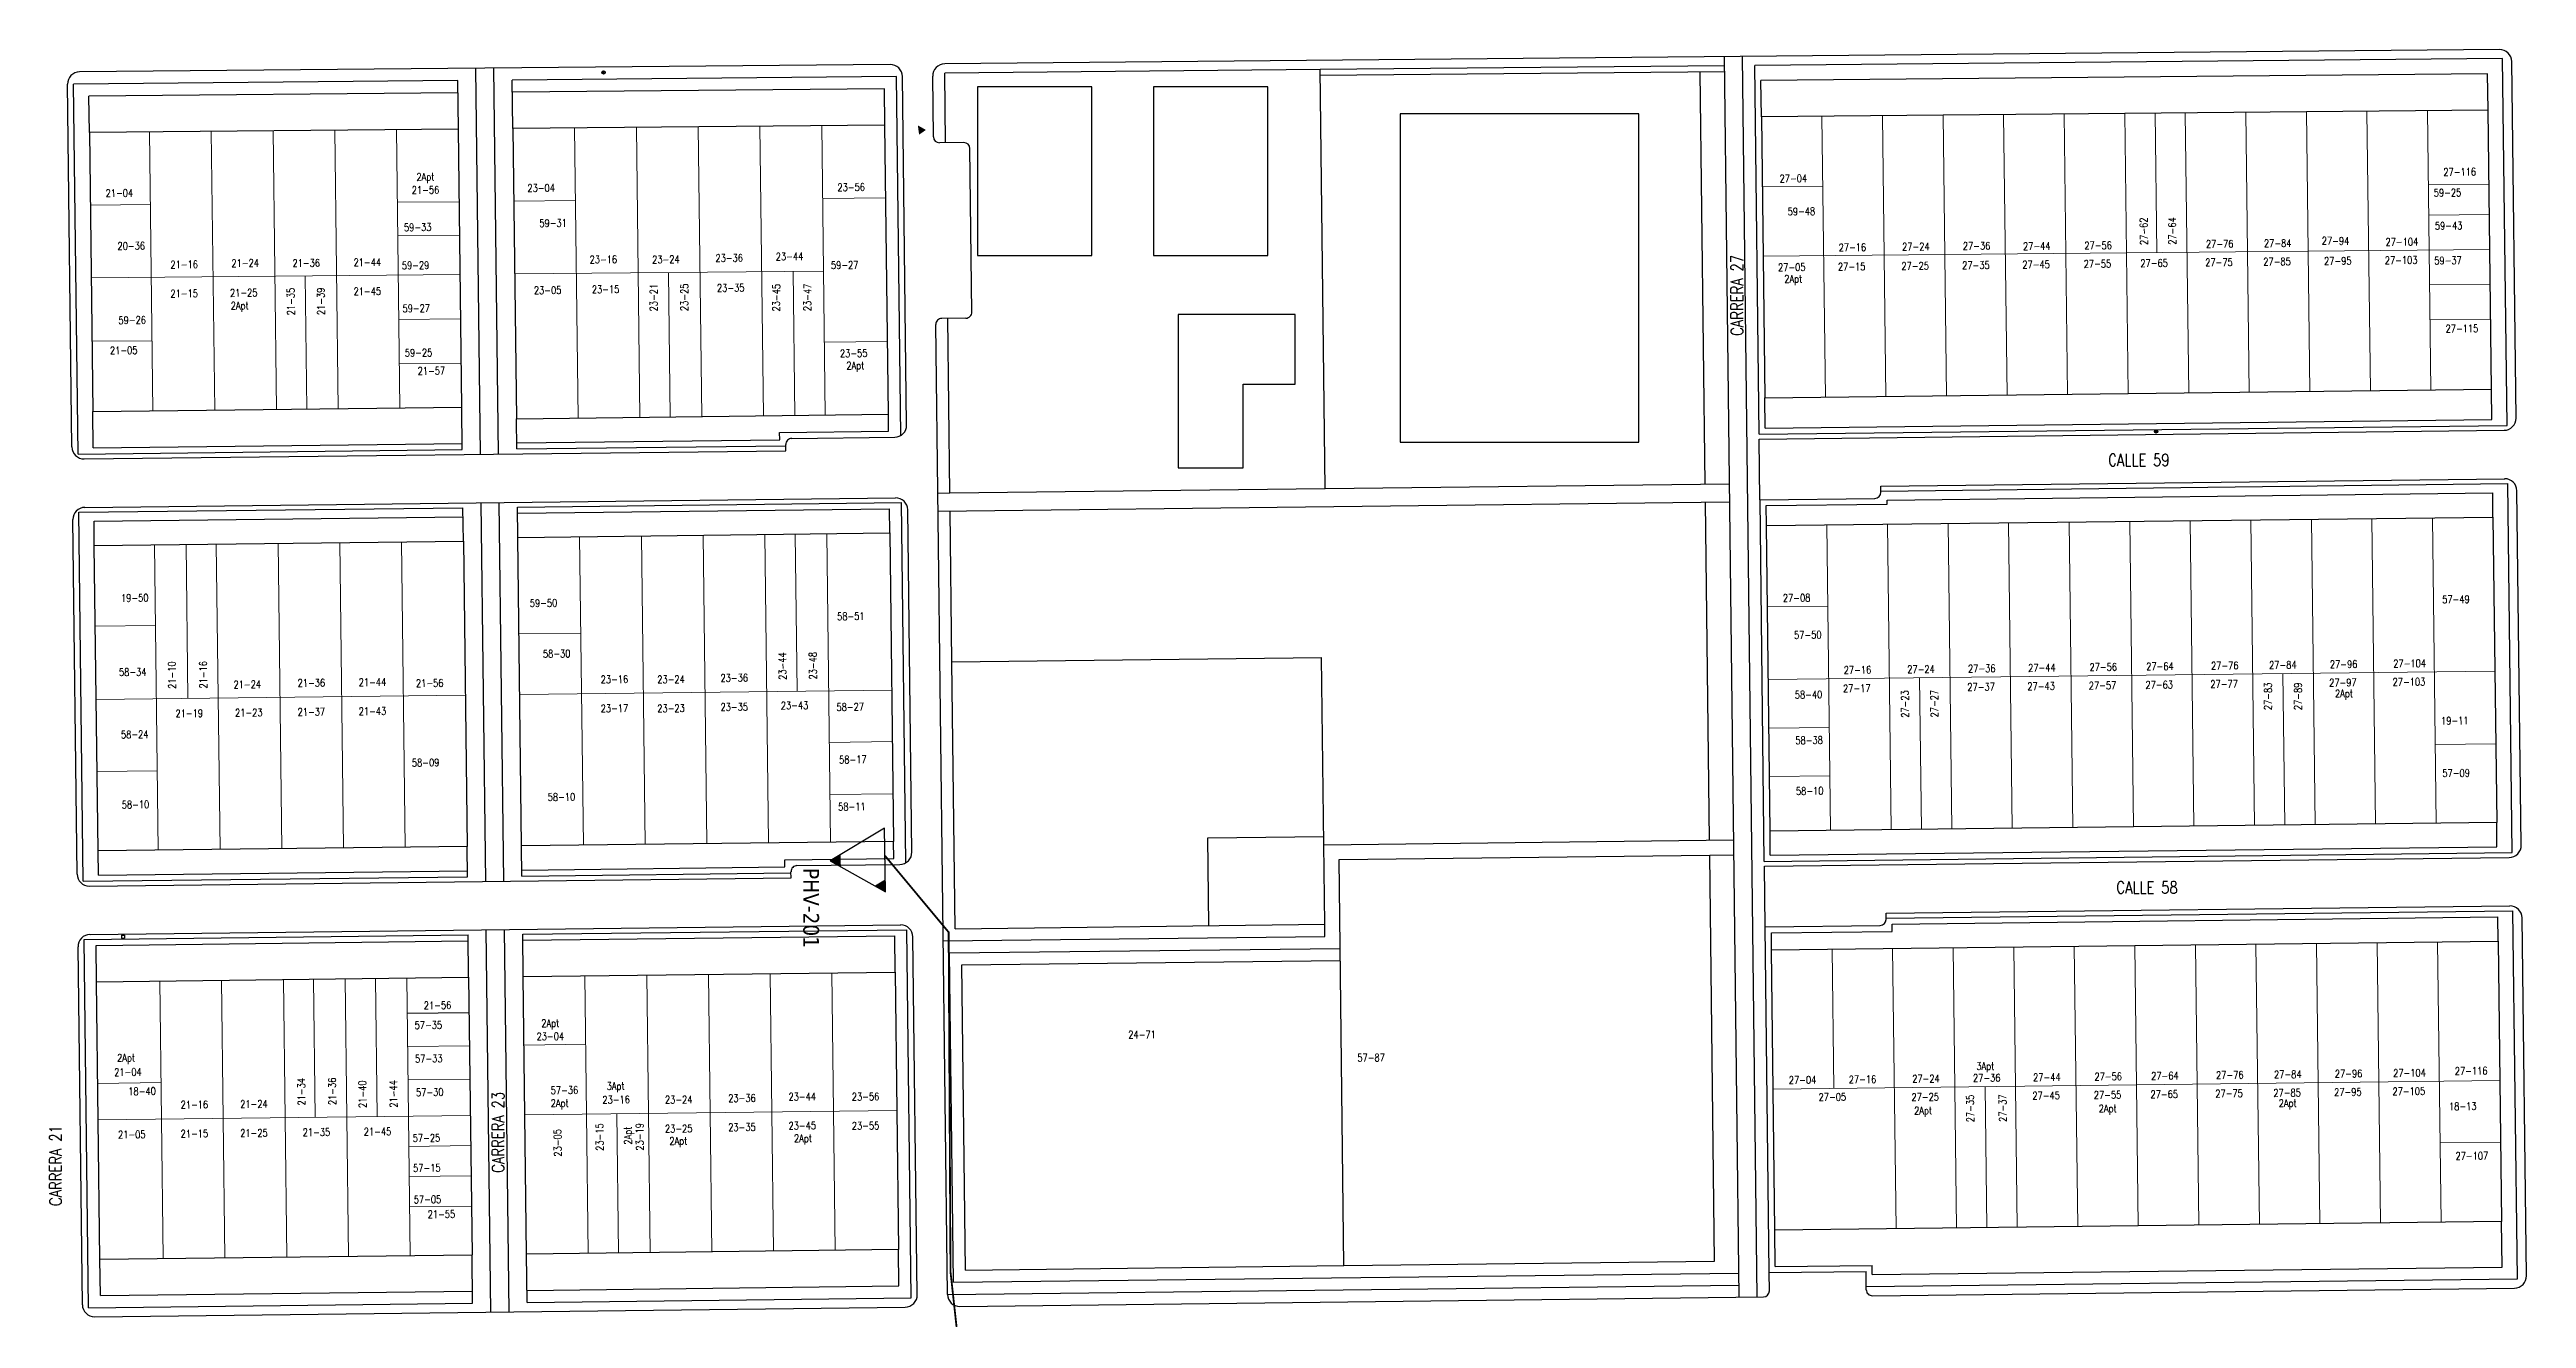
# Model space of a CAD drawing. Header units: millimetres. Extents: x 1022434 to 1024646, y 1272610 to 1274311.
# Drawn here: x 1023908.9 to 1024317.9, y 1273398.4 to 1273607.9 of the extents above; entities that cross this region are included whole.
import ezdxf
from ezdxf.enums import TextEntityAlignment as Align

# ---------------------------------------------------------------- set-up
doc = ezdxf.new("R2010")
doc.units = ezdxf.units.MM
doc.header["$MEASUREMENT"] = 0
for name, color, linetype, lineweight in [('CAB_AER_500', 3, 'Continuous', 25), ('NOMENCLATURA', 23, 'Continuous', 0), ('Planimetria_Varios', 251, 'Continuous', 0)]:
    doc.layers.add(name, color=color, linetype=linetype, lineweight=lineweight)
for name, color, linetype in [('DISP_AMP_SA', 7, 'Continuous'), ('NOMEN', 251, 'Continuous'), ('PLANIMETRIA', 8, 'Continuous'), ('TEXT_AMP', 5, 'Continuous')]:
    doc.layers.add(name, color=color, linetype=linetype)
doc.styles.add('CALLE', font='simplex.shx', dxfattribs={"width": 0.8, "height": 2})
doc.styles.add('NOMEN', font='simplex.shx', dxfattribs={"width": 0.8, "height": 1.25})
doc.styles.add('TAHOMA', font='tahoma.ttf')

# ---------------------------------------------------------------- blocks, each defined once
blk = doc.blocks.new('CAJA')
for p, q in [((-0.24, 0.25), (-0.24, -0.25)), ((-0.24, 0.25), (0.26, 0.25)), ((0.26, 0.25), (0.26, -0.25)), ((-0.24, -0.25), (0.26, -0.25))]:
    blk.add_line(p, q)
blk = doc.blocks.new('ARBOL')
for p, q in [((-0.2, -0.19), (0.2, 0.19)), ((0.19, -0.2), (-0.19, 0.2))]:
    blk.add_line(p, q)
blk.add_circle((0, 0), 0.275)
blk = doc.blocks.new('REDUC')
blk.add_lwpolyline([(0, 0, 0, 1.37, 0), (-1.37, 0, 1.37, 1.37, 0)], format="xyseb")
blk = doc.blocks.new('Amp_MB')
at = {"color": 0}
blk.add_lwpolyline([(-0.01, 5.25), (-0.01, -5.25), (9.08, 0)], close=True, dxfattribs=at)
for points in [[(-0.01, 5.25), (-0.01, 3.2), (1.77, 4.22)], [(7.31, 1.03), (7.31, -1.03), (9.08, 0)]]:
    blk.add_solid(points, dxfattribs=at)
for tag, p in [('CONTROL', (2.61, 4.18)), ('DISP_INT', (2.63, 6.91)), ('MODULO', (2.63, 5.5))]:
    blk.add_attdef(tag, p, '', height=1, dxfattribs=at)

msp = doc.modelspace()

# ---------------------------------------------------------------- linework, layer by layer
at = {"layer": 'CAB_AER_500', "const_width": 0.3}
msp.add_lwpolyline([(1024153.46, 1273391.42), (1024150.52, 1273391.42), (1024150.44, 1273392.8), (1024059.28, 1273391.71), (1024057.7, 1273406.08), (1024057.39, 1273462.15), (1024046.88, 1273474.77)], dxfattribs=at)
at = {"layer": 'PLANIMETRIA', "linetype": 'Continuous'}
for p, q in [((1024313.49, 1273607.87), (1024056.74, 1273605.5)), ((1024047.74, 1273605.41), (1023913.87, 1273604.17)), ((1023980.08, 1273541.06), (1023979.31, 1273604.77)), ((1023983.08, 1273541.09), (1023982.31, 1273604.81)), ((1024048.76, 1273603.42), (1023985.33, 1273602.83)), ((1024049.48, 1273544.15), (1024048.76, 1273603.42)), ((1024050.46, 1273545.89), (1024049.76, 1273603.44)), ((1024054.88, 1273593.48), (1024054.76, 1273603.47)), ((1024118.72, 1273604.57), (1024056.76, 1273604)), ((1024056.9, 1273592.5), (1024056.76, 1273604)), ((1024185.51, 1273605.19), (1024118.72, 1273604.57)), ((1024119.56, 1273535.4), (1024118.72, 1273604.57)), ((1024185.52, 1273604.19), (1024118.73, 1273603.57)), ((1024182.33, 1273536.14), (1024181.52, 1273604.15)), ((1024187.91, 1273401.88), (1024185.49, 1273606.69)), ((1024190.91, 1273401.91), (1024188.49, 1273606.72)), ((1024314, 1273606.38), (1024190.51, 1273605.23)), ((1024191.23, 1273544.35), (1024190.51, 1273605.23)), ((1024311.53, 1273603.86), (1024191.54, 1273602.74)), ((1024311.61, 1273597.86), (1024311.53, 1273603.86)), ((1024314.74, 1273545.81), (1024314, 1273606.38)), ((1024316.22, 1273547.03), (1024315.51, 1273605.9)), ((1023912.62, 1273542.26), (1023911.89, 1273602.15)), ((1023976.33, 1273602.75), (1023912.89, 1273602.16)), ((1023913.63, 1273541.07), (1023912.89, 1273602.16)), ((1023976.36, 1273600.75), (1023915.41, 1273600.19)), ((1023915.49, 1273594.19), (1023915.41, 1273600.19)), ((1023976.43, 1273594.75), (1023976.33, 1273602.75)), ((1023985.43, 1273594.83), (1023985.33, 1273602.83)), ((1024046.79, 1273601.4), (1023985.36, 1273600.83)), ((1024046.86, 1273595.4), (1024046.79, 1273601.4)), ((1024191.61, 1273596.74), (1024191.54, 1273602.74)), ((1023950.83, 1273594.51), (1023950.83, 1273594.53)), ((1024059.9, 1273592.52), (1024055.89, 1273592.49)), ((1024061.24, 1273564.54), (1024060.91, 1273591.54)), ((1024311.78, 1273586.36), (1024311.75, 1273586.36)), ((1024191.95, 1273568), (1024191.94, 1273568)), ((1024057.21, 1273402.34), (1024055.26, 1273562.48)), ((1024060.25, 1273563.53), (1024056.25, 1273563.49)), ((1024057.6, 1273534.67), (1024057.25, 1273563.5)), ((1024192.02, 1273562.25), (1024191.99, 1273562.25)), ((1024192.09, 1273556.5), (1024192.04, 1273556.5)), ((1024192.22, 1273545.37), (1024192.16, 1273550.36)), ((1024312.23, 1273546.79), (1024312.17, 1273551.78)), ((1023916.12, 1273542.1), (1023916.05, 1273548.1)), ((1023977.07, 1273541.82), (1023976.99, 1273548.82)), ((1023986.07, 1273541.93), (1023986.01, 1273546.93)), ((1024047.48, 1273544.86), (1024047.44, 1273547.66)), ((1024192.22, 1273545.37), (1024312.23, 1273546.79)), ((1023916.12, 1273542.1), (1023977.06, 1273542.82)), ((1023986.06, 1273542.93), (1024029.49, 1273543.44)), ((1023986.07, 1273541.93), (1024030.5, 1273542.45)), ((1024029.48, 1273544.64), (1024047.48, 1273544.86)), ((1024029.49, 1273543.44), (1024029.48, 1273544.64)), ((1024030.51, 1273541.65), (1024030.5, 1273542.65)), ((1024031.49, 1273543.67), (1024048.49, 1273543.87)), ((1024191.23, 1273544.35), (1024314.74, 1273545.81)), ((1024191.24, 1273543.55), (1024314.25, 1273545.01)), ((1024191.36, 1273533.56), (1024191.24, 1273543.55)), ((1023913.63, 1273541.07), (1023977.07, 1273541.82)), ((1023914.64, 1273540.29), (1024030.51, 1273541.65)), ((1023914.74, 1273532.29), (1024048.61, 1273533.87)), ((1024055.6, 1273534.64), (1024057.6, 1273534.67)), ((1024057.6, 1273534.67), (1024119.56, 1273535.4)), ((1024119.56, 1273535.4), (1024186.33, 1273536.19)), ((1024191.36, 1273533.56), (1024210.36, 1273533.78)), ((1024211.33, 1273535.79), (1024314.35, 1273537.01)), ((1024211.34, 1273534.79), (1024211.33, 1273535.79)), ((1024211.34, 1273534.99), (1024314.86, 1273536.22)), ((1024212.36, 1273533.5), (1024312.37, 1273534.69)), ((1024312.42, 1273530.69), (1024312.37, 1273534.69)), ((1024315.6, 1273475.3), (1024314.86, 1273536.22)), ((1024317.08, 1273476.51), (1024316.37, 1273535.03)), ((1023913.47, 1273471.74), (1023912.76, 1273530.26)), ((1023913.75, 1273531.47), (1023977.19, 1273532.22)), ((1023914.49, 1273470.55), (1023913.75, 1273531.47)), ((1023916.27, 1273530), (1023977.21, 1273530.72)), ((1023916.31, 1273526), (1023916.27, 1273530)), ((1023977.26, 1273526.72), (1023977.19, 1273532.22)), ((1023980.94, 1273470.54), (1023980.18, 1273533.06)), ((1023983.94, 1273470.58), (1023983.18, 1273533.09)), ((1023986.19, 1273532.33), (1024049.62, 1273533.08)), ((1023986.25, 1273527.33), (1023986.19, 1273532.33)), ((1023986.2, 1273531.33), (1024047.63, 1273532.06)), ((1024047.68, 1273528.06), (1024047.63, 1273532.06)), ((1024050.34, 1273473.63), (1024049.62, 1273533.08)), ((1024051.32, 1273475.37), (1024050.63, 1273531.89)), ((1024055.64, 1273531.64), (1024186.36, 1273533.19)), ((1024057.94, 1273506.8), (1024057.64, 1273531.67)), ((1024183.04, 1273477.35), (1024182.38, 1273533.14)), ((1024192.09, 1273473.84), (1024191.38, 1273533.56)), ((1024192.39, 1273532.57), (1024212.37, 1273532.8)), ((1024192.43, 1273529.27), (1024192.39, 1273532.57)), ((1024212.37, 1273532.8), (1024212.36, 1273533.5)), ((1024312.6, 1273517.26), (1024312.59, 1273517.26)), ((1024057.94, 1273506.8), (1024118.98, 1273507.52)), ((1024058.47, 1273462.73), (1024057.94, 1273506.8)), ((1024119.5, 1273463.45), (1024118.98, 1273507.52)), ((1024312.84, 1273497.26), (1024312.83, 1273497.26)), ((1024312.88, 1273493.27), (1024312.88, 1273493.27)), ((1024312.93, 1273489.27), (1024312.93, 1273489.27)), ((1023986.93, 1273471.41), (1023986.87, 1273476.41)), ((1024048.33, 1273474.34), (1024048.3, 1273477.14)), ((1024100.2, 1273477.73), (1024119.33, 1273477.96)), ((1024100.37, 1273463.23), (1024100.2, 1273477.73)), ((1024119.35, 1273476.6), (1024187.02, 1273477.4)), ((1024193.07, 1273474.85), (1024193.03, 1273478.85)), ((1024313.08, 1273476.27), (1024313.04, 1273480.27)), ((1023916.98, 1273471.58), (1023916.93, 1273475.58)), ((1023977.93, 1273471.3), (1023977.87, 1273476.3)), ((1023986.92, 1273472.41), (1024030.35, 1273472.92)), ((1024030.33, 1273474.12), (1024048.33, 1273474.34)), ((1024030.35, 1273472.92), (1024030.33, 1273474.12)), ((1024032.35, 1273473.15), (1024049.34, 1273473.35)), ((1024121.88, 1273474.13), (1024183.07, 1273474.85)), ((1024122.67, 1273407.11), (1024121.88, 1273474.13)), ((1024183.07, 1273474.85), (1024187.07, 1273474.9)), ((1024183.87, 1273407.84), (1024183.07, 1273474.85)), ((1024192.09, 1273473.84), (1024315.6, 1273475.3)), ((1024192.1, 1273473.04), (1024315.11, 1273474.49)), ((1024192.21, 1273463.04), (1024192.1, 1273473.04)), ((1024193.07, 1273474.85), (1024313.08, 1273476.27)), ((1023914.49, 1273470.55), (1023977.93, 1273471.3)), ((1023915.5, 1273469.77), (1024031.37, 1273471.14)), ((1023916.98, 1273471.58), (1023977.92, 1273472.3)), ((1023986.93, 1273471.41), (1024031.36, 1273471.94)), ((1024031.37, 1273471.14), (1024031.36, 1273472.14)), ((1024212.19, 1273465.27), (1024315.2, 1273466.49)), ((1024212.2, 1273464.27), (1024212.19, 1273465.27)), ((1024212.2, 1273464.47), (1024315.71, 1273465.7)), ((1024213.21, 1273463.49), (1024313.23, 1273464.67)), ((1024313.27, 1273460.67), (1024313.23, 1273464.67)), ((1024316.45, 1273404.9), (1024315.71, 1273465.7)), ((1024317.95, 1273405.42), (1024317.23, 1273464.52)), ((1023914.61, 1273460.96), (1023978.05, 1273461.71)), ((1023915.34, 1273400.16), (1023914.61, 1273460.96)), ((1023915.6, 1273461.77), (1024049.47, 1273463.35)), ((1023916.62, 1273459.98), (1023978.06, 1273460.71)), ((1023978.13, 1273454.71), (1023978.05, 1273461.71)), ((1023981.8, 1273399.45), (1023981.04, 1273462.54)), ((1023984.8, 1273399.48), (1023984.04, 1273462.58)), ((1023987.05, 1273461.81), (1024050.48, 1273462.56)), ((1023987.13, 1273454.81), (1023987.05, 1273461.81)), ((1023987.06, 1273460.81), (1024048.49, 1273461.54)), ((1024048.56, 1273455.54), (1024048.49, 1273461.54)), ((1024051.22, 1273401.77), (1024050.48, 1273462.56)), ((1024052.21, 1273402.28), (1024051.49, 1273461.37)), ((1024056.5, 1273460.71), (1024119.53, 1273461.45)), ((1024058.47, 1273462.73), (1024119.5, 1273463.45)), ((1024119.53, 1273461.45), (1024119.5, 1273463.45)), ((1024192.21, 1273463.04), (1024211.21, 1273463.26)), ((1024192.89, 1273405.94), (1024192.21, 1273463.04)), ((1024193.25, 1273462.05), (1024213.22, 1273462.29)), ((1024193.28, 1273459.25), (1024193.25, 1273462.05)), ((1024213.22, 1273462.29), (1024213.21, 1273463.49)), ((1023914.34, 1273400.65), (1023913.62, 1273459.74)), ((1023916.69, 1273453.98), (1023916.62, 1273459.98)), ((1024057.52, 1273458.72), (1024122.05, 1273459.48)), ((1024058.18, 1273404.35), (1024057.52, 1273458.72)), ((1024059.55, 1273456.74), (1024122.07, 1273457.48)), ((1024060.16, 1273406.37), (1024059.55, 1273456.74)), ((1024228.28, 1273459.66), (1024228.28, 1273459.66)), ((1023916.69, 1273453.98), (1023978.13, 1273454.71)), ((1023917.25, 1273408.18), (1023916.69, 1273453.98)), ((1023978.13, 1273454.71), (1023978.69, 1273408.91)), ((1023968, 1273448.79), (1023978.2, 1273448.91)), ((1024193.9, 1273406.95), (1024193.83, 1273412.95)), ((1024313.93, 1273406.87), (1024313.84, 1273414.37)), ((1023917.25, 1273408.18), (1023978.69, 1273408.91)), ((1023917.32, 1273402.19), (1023917.25, 1273408.18)), ((1023978.79, 1273400.91), (1023978.69, 1273408.91)), ((1023987.79, 1273401.02), (1023987.69, 1273409.02)), ((1024049.19, 1273403.74), (1024049.12, 1273409.74)), ((1024060.16, 1273406.37), (1024122.67, 1273407.11)), ((1024122.67, 1273407.11), (1024183.87, 1273407.84)), ((1024193.9, 1273406.95), (1024209.88, 1273407.14)), ((1024209.89, 1273405.64), (1024209.88, 1273407.14)), ((1024209.89, 1273405.64), (1024313.93, 1273406.87)), ((1023917.32, 1273402.19), (1023978.76, 1273402.91)), ((1023987.76, 1273403.02), (1024049.19, 1273403.74)), ((1024057.21, 1273402.34), (1024187.89, 1273403.88)), ((1024058.18, 1273404.35), (1024187.87, 1273405.88)), ((1024192.89, 1273405.94), (1024208.89, 1273406.13)), ((1024192.92, 1273402.94), (1024192.89, 1273405.94)), ((1024208.92, 1273403.13), (1024208.89, 1273406.13)), ((1024208.92, 1273403.63), (1024316.45, 1273404.9)), ((1024209.94, 1273402.14), (1024315.97, 1273403.4)), ((1023915.34, 1273400.16), (1023978.79, 1273400.91)), ((1023916.36, 1273398.67), (1024050.23, 1273400.26)), ((1023987.79, 1273401.02), (1024051.22, 1273401.77)), ((1024059.23, 1273400.36), (1024191.94, 1273401.93))]:
    msp.add_line(p, q, dxfattribs=at)
for points in [[(1024062.15, 1273601.73), (1024062.15, 1273573.86), (1024081.06, 1273573.86), (1024081.06, 1273601.73)], [(1024091.2, 1273601.73), (1024091.2, 1273573.86), (1024110.12, 1273573.86), (1024110.12, 1273601.73)], [(1024047.44, 1273547.66), (1024046.86, 1273595.4), (1023985.43, 1273594.83), (1023986.01, 1273546.93)], [(1024131.97, 1273597.25), (1024131.97, 1273543.08), (1024171.36, 1273543.08), (1024171.36, 1273597.25)], [(1024191.61, 1273596.74), (1024192.16, 1273550.37), (1024312.17, 1273551.78), (1024311.61, 1273597.86)], [(1023976.99, 1273548.82), (1023976.43, 1273594.75), (1023915.49, 1273594.19), (1023916.05, 1273548.1)], [(1024106.03, 1273552.62), (1024114.61, 1273552.62), (1024114.61, 1273564.12), (1024095.3, 1273564.12), (1024095.3, 1273538.79), (1024106.03, 1273538.79)], [(1024193.03, 1273478.85), (1024192.43, 1273529.27), (1024312.42, 1273530.69), (1024313.04, 1273480.27)], [(1023916.93, 1273475.58), (1023916.31, 1273526), (1023977.26, 1273526.72), (1023977.87, 1273476.3)], [(1023986.87, 1273476.41), (1023986.25, 1273527.33), (1024047.68, 1273528.06), (1024048.3, 1273477.14)], [(1024193.83, 1273412.95), (1024193.28, 1273459.25), (1024313.27, 1273460.67), (1024313.84, 1273414.37)], [(1023987.69, 1273409.02), (1023987.13, 1273454.81), (1024048.56, 1273455.54), (1024049.12, 1273409.74)]]:
    msp.add_lwpolyline(points, close=True, dxfattribs=at)
for centre, radius, start, end in [((1024313.51, 1273605.87), 2, 0.6966, 90.5307), ((1023913.89, 1273602.17), 2, 90.5307, 180.6966), ((1024047.76, 1273603.41), 2, 0.6966, 90.5307), ((1024056.76, 1273603.5), 2, 90.5307, 180.6966), ((1024055.88, 1273593.49), 1, 180.6966, 270.5307), ((1024059.91, 1273591.52), 1, 0.6966, 90.5307), ((1024056.26, 1273562.49), 1, 90.5307, 180.6966), ((1024060.24, 1273564.53), 1, 270.5307, 0.6966), ((1024314.22, 1273547.01), 2, 270.6773, 0.6966), ((1023914.62, 1273542.29), 2, 180.6966, 270.6773), ((1024031.5, 1273542.67), 1, 90.6773, 180.6966), ((1024048.46, 1273545.87), 2, 270.6773, 0.6966), ((1024048.63, 1273531.87), 2, 0.6966, 90.6773), ((1024210.34, 1273534.78), 1, 270.6773, 0.6773), ((1024314.37, 1273535.01), 2, 0.6966, 90.6773), ((1023914.76, 1273530.29), 2, 90.6773, 180.6966), ((1024315.08, 1273476.49), 2, 270.6773, 0.6966), ((1024032.36, 1273472.15), 1, 90.6773, 180.6966), ((1024049.32, 1273475.35), 2, 270.6773, 0.6966), ((1023915.47, 1273471.77), 2, 180.6966, 270.6773), ((1024211.2, 1273464.26), 1, 270.6773, 0.6773), ((1024315.23, 1273464.49), 2, 0.6966, 90.6773), ((1023915.62, 1273459.77), 2, 90.6773, 180.6966), ((1024049.49, 1273461.35), 2, 0.6966, 90.6773), ((1024191.92, 1273402.93), 1, 270.6773, 0.6773), ((1024209.92, 1273403.14), 1, 180.6773, 270.6773), ((1024315.95, 1273405.4), 2, 270.6773, 0.6966), ((1023916.34, 1273400.67), 2, 180.6966, 270.6773), ((1024050.21, 1273402.26), 2, 270.6773, 0.6966), ((1024059.21, 1273402.36), 2, 180.6966, 270.6773)]:
    msp.add_arc(centre, radius, start, end, dxfattribs=at)
at = {"layer": 'Planimetria_Varios', "linetype": 'Continuous'}
for p, q in [((1024006.41, 1273547.17), (1024005.83, 1273595.02)), ((1024016.61, 1273547.29), (1024016.03, 1273595.12)), ((1024026.81, 1273547.41), (1024026.23, 1273595.21)), ((1024037.01, 1273547.53), (1024036.43, 1273595.31)), ((1024202.17, 1273550.48), (1024201.61, 1273596.84)), ((1024212.17, 1273550.6), (1024211.61, 1273596.93)), ((1024222.17, 1273550.72), (1024221.61, 1273597.02)), ((1024232.17, 1273550.84), (1024231.61, 1273597.12)), ((1024242.17, 1273550.96), (1024241.61, 1273597.21)), ((1024252.17, 1273551.08), (1024251.61, 1273597.3)), ((1024256.89, 1273574.35), (1024256.61, 1273597.35)), ((1024262.17, 1273551.19), (1024261.61, 1273597.39)), ((1024272.17, 1273551.31), (1024271.61, 1273597.49)), ((1024282.17, 1273551.43), (1024281.61, 1273597.58)), ((1024292.17, 1273551.55), (1024291.61, 1273597.67)), ((1024302.17, 1273551.67), (1024301.61, 1273597.76)), ((1023925.99, 1273548.22), (1023925.43, 1273594.28)), ((1023936.19, 1273548.34), (1023935.63, 1273594.37)), ((1023946.39, 1273548.46), (1023945.83, 1273594.47)), ((1023956.59, 1273548.58), (1023956.03, 1273594.56)), ((1023966.79, 1273548.7), (1023966.23, 1273594.66)), ((1023996.21, 1273547.05), (1023995.63, 1273594.93)), ((1023976.57, 1273582.75), (1023966.38, 1273582.66)), ((1023995.77, 1273582.93), (1023985.57, 1273582.84)), ((1024047.01, 1273583.4), (1024036.57, 1273583.31)), ((1024201.75, 1273585.34), (1024191.75, 1273585.25)), ((1024311.76, 1273585.62), (1024301.76, 1273585.53)), ((1023925.58, 1273582.28), (1023915.67, 1273582.19)), ((1024311.82, 1273580.62), (1024301.82, 1273580.53)), ((1023976.63, 1273577.25), (1023966.43, 1273577.16)), ((1024311.89, 1273574.86), (1024191.88, 1273573.75)), ((1023976.72, 1273570.75), (1023915.78, 1273570.19)), ((1023951.39, 1273548.52), (1023951.12, 1273570.52)), ((1024036.72, 1273571.31), (1023985.72, 1273570.84)), ((1024011.41, 1273547.23), (1024011.12, 1273571.07)), ((1024032.01, 1273547.42), (1024031.72, 1273571.26)), ((1024311.96, 1273569.11), (1024301.96, 1273569.02)), ((1023976.81, 1273563.42), (1023966.61, 1273563.33)), ((1024312.03, 1273563.36), (1024302.03, 1273563.27)), ((1023925.85, 1273559.81), (1023915.87, 1273559.72)), ((1024047.3, 1273559.65), (1024036.86, 1273559.56)), ((1023976.9, 1273556.09), (1023966.7, 1273556)), ((1024223.04, 1273479.2), (1024222.43, 1273529.62)), ((1024233.04, 1273479.32), (1024232.43, 1273529.74)), ((1024243.04, 1273479.44), (1024242.43, 1273529.86)), ((1024253.04, 1273479.56), (1024252.43, 1273529.98)), ((1024263.04, 1273479.68), (1024262.43, 1273530.1)), ((1024273.04, 1273479.79), (1024272.43, 1273530.21)), ((1024283.04, 1273479.91), (1024282.43, 1273530.33)), ((1024293.04, 1273480.03), (1024292.42, 1273530.45)), ((1024303.04, 1273480.15), (1024302.42, 1273530.57)), ((1023926.87, 1273475.7), (1023926.26, 1273526.12)), ((1023931.77, 1273500.76), (1023931.46, 1273526.18)), ((1023937.07, 1273475.82), (1023936.46, 1273526.24)), ((1023947.27, 1273475.94), (1023946.66, 1273526.36)), ((1023957.47, 1273476.06), (1023956.86, 1273526.48)), ((1023967.67, 1273476.18), (1023967.06, 1273526.6)), ((1023997.07, 1273476.53), (1023996.45, 1273527.45)), ((1024007.27, 1273476.65), (1024006.65, 1273527.57)), ((1024017.47, 1273476.77), (1024016.85, 1273527.69)), ((1024027.67, 1273476.89), (1024027.05, 1273527.81)), ((1024032.36, 1273501.95), (1024032.05, 1273527.87)), ((1024037.87, 1273477.01), (1024037.25, 1273527.93)), ((1024203.04, 1273478.97), (1024202.43, 1273529.39)), ((1024213.04, 1273479.08), (1024212.43, 1273529.5)), ((1024202.59, 1273515.96), (1024192.59, 1273515.85)), ((1023916.48, 1273512.65), (1023926.42, 1273512.77)), ((1023986.45, 1273511.41), (1023996.64, 1273511.53)), ((1024312.74, 1273505.26), (1024192.73, 1273503.85)), ((1023916.63, 1273500.58), (1023977.57, 1273501.3)), ((1023986.56, 1273501.41), (1024047.99, 1273502.13)), ((1024218.04, 1273479.14), (1024217.74, 1273504.14)), ((1024278.04, 1273479.85), (1024277.73, 1273504.85)), ((1024037.66, 1273493.48), (1024048.1, 1273493.61)), ((1024202.84, 1273495.96), (1024192.83, 1273495.85)), ((1024312.88, 1273493.27), (1024302.88, 1273493.15)), ((1023916.77, 1273488.66), (1023926.71, 1273488.77)), ((1024037.77, 1273484.87), (1024048.2, 1273485)), ((1024202.93, 1273487.97), (1024192.92, 1273487.85)), ((1024263.84, 1273413.78), (1024263.28, 1273460.08)), ((1024273.84, 1273413.9), (1024273.28, 1273460.19)), ((1024283.84, 1273414.02), (1024283.28, 1273460.31)), ((1024293.84, 1273414.14), (1024293.28, 1273460.43)), ((1024303.84, 1273414.25), (1024303.28, 1273460.55)), ((1024203.56, 1273436.37), (1024203.28, 1273459.37)), ((1024213.84, 1273413.19), (1024213.28, 1273459.49)), ((1024223.84, 1273413.31), (1024223.28, 1273459.6)), ((1024233.84, 1273413.43), (1024233.28, 1273459.72)), ((1024243.84, 1273413.55), (1024243.28, 1273459.84)), ((1024253.84, 1273413.66), (1024253.28, 1273459.96)), ((1023927.69, 1273408.31), (1023927.14, 1273454.1)), ((1023937.89, 1273408.43), (1023937.33, 1273454.22)), ((1023948.09, 1273408.55), (1023947.53, 1273454.34)), ((1023952.81, 1273431.61), (1023952.53, 1273454.4)), ((1023958.29, 1273408.67), (1023957.73, 1273454.46)), ((1023963.01, 1273431.73), (1023962.73, 1273454.52)), ((1023968.49, 1273408.79), (1023967.93, 1273454.59)), ((1023997.89, 1273409.14), (1023997.33, 1273454.93)), ((1024008.09, 1273409.26), (1024007.53, 1273455.05)), ((1024018.29, 1273409.38), (1024017.73, 1273455.17)), ((1024028.49, 1273409.5), (1024027.93, 1273455.29)), ((1024038.68, 1273409.62), (1024038.13, 1273455.42)), ((1023968.07, 1273443.29), (1023978.27, 1273443.41)), ((1023987.27, 1273443.51), (1023997.47, 1273443.64)), ((1023916.9, 1273437.18), (1023927.34, 1273437.31)), ((1023968.13, 1273437.79), (1023978.34, 1273437.91)), ((1024193.55, 1273436.25), (1024313.55, 1273437.67)), ((1024228.84, 1273413.37), (1024228.56, 1273436.66)), ((1023916.97, 1273431.18), (1023978.41, 1273431.91)), ((1023987.41, 1273432.02), (1024048.85, 1273432.74)), ((1024002.89, 1273409.2), (1024002.61, 1273432.2)), ((1024303.68, 1273427.35), (1024313.68, 1273427.46)), ((1023968.27, 1273426.79), (1023978.47, 1273426.91)), ((1023968.33, 1273421.79), (1023978.53, 1273421.91)), ((1023968.39, 1273416.79), (1023978.59, 1273416.91))]:
    msp.add_line(p, q, dxfattribs=at)

# ---------------------------------------------------------------- block references
at = {"layer": 'DISP_AMP_SA'}
ref = msp.add_blockref('Amp_MB', (1024046.89, 1273474.08), dxfattribs=dict(at, rotation=180.8225412746287))
ref.add_attrib('NOMBRE_AMP', 'PHV-201', dxfattribs={"layer": 'TEXT_AMP', "height": 2.6, "rotation": 270.0746, "style": 'TAHOMA'}).set_placement((1024034.69, 1273466.15), align=Align.MIDDLE_CENTER)
at = {"layer": 'PLANIMETRIA', "linetype": 'Continuous'}
for name, p in [('ARBOL', (1024000.41, 1273604.09)), ('ARBOL', (1024256.79, 1273544.84)), ('CAJA', (1023921.02, 1273461.43))]:
    msp.add_blockref(name, p, dxfattribs=at)
at = {"layer": 'PLANIMETRIA', "linetype": 'Continuous', "rotation": 124.136388408998}
msp.add_blockref('REDUC', (1024052.31, 1273595.35), dxfattribs=at)

# ---------------------------------------------------------------- texts
at = {"layer": 'NOMEN', "linetype": 'Continuous', "style": 'NOMEN', "width": 0.8}
for s, rotation, p in [('2Apt', 0.6773, (1023969.52, 1273586.22)), ('27-04', 0.6773, (1024194.62, 1273585.94)), ('27-116', 0.6773, (1024304.23, 1273587.02)), ('21-04', 0.6773, (1023918.18, 1273583.53)), ('21-56', 0.6773, (1023968.74, 1273584.04)), ('23-04', 0.6773, (1023987.84, 1273584.38)), ('23-56', 0.6773, (1024039.04, 1273584.5)), ('59-25', 0.6773, (1024302.64, 1273583.59)), ('59-33', 0.6773, (1023967.45, 1273577.89)), ('59-31', 0.6773, (1023989.81, 1273578.57)), ('59-48', 0.6773, (1024195.95, 1273580.5)), ('27-62', 90.6773, (1024255.41, 1273575.6)), ('27-64', 90.6773, (1024260.11, 1273575.65)), ('59-43', 0.6773, (1024302.83, 1273578.14)), ('20-36', 0.6773, (1023920.15, 1273574.81)), ('27-16', 0.6773, (1024204.37, 1273574.56)), ('27-24', 0.6773, (1024214.85, 1273574.69)), ('27-36', 0.6773, (1024224.88, 1273574.8)), ('27-44', 0.6773, (1024234.81, 1273574.77)), ('27-56', 0.6773, (1024244.95, 1273574.89)), ('27-76', 0.6773, (1024265.02, 1273575.13)), ('27-84', 0.6773, (1024274.6, 1273575.24)), ('27-94', 359.2959, (1024284.14, 1273575.69)), ('27-104', 0.6773, (1024294.68, 1273575.48)), ('21-16', 0.6773, (1023928.89, 1273571.74)), ('21-24', 0.6773, (1023938.96, 1273571.96)), ('21-36', 0.6773, (1023949.05, 1273571.98)), ('21-44', 0.6773, (1023959.13, 1273572.1)), ('59-29', 0.6773, (1023967.1, 1273571.6)), ('23-16', 0.6773, (1023998.11, 1273572.57)), ('23-24', 0.6773, (1024008.44, 1273572.57)), ('23-36', 0.6773, (1024018.89, 1273572.81)), ('23-44', 0.6773, (1024028.85, 1273573.06)), ('59-27', 0.6773, (1024037.96, 1273571.65)), ('27-05', 0.6773, (1024194.36, 1273571.29)), ('2Apt', 0.6773, (1024195.39, 1273569.37)), ('27-15', 0.6773, (1024204.25, 1273571.38)), ('27-25', 0.6773, (1024214.74, 1273571.5)), ('27-35', 0.6773, (1024224.77, 1273571.62)), ('27-45', 0.6773, (1024234.7, 1273571.74)), ('27-55', 0.6773, (1024244.84, 1273571.86)), ('27-65', 0.6773, (1024254.2, 1273571.97)), ('27-75', 0.6773, (1024264.9, 1273572.1)), ('27-85', 0.6773, (1024274.49, 1273572.21)), ('27-95', 0.6773, (1024284.53, 1273572.33)), ('27-103', 0.6773, (1024294.56, 1273572.45)), ('59-37', 0.6773, (1024302.73, 1273572.4)), ('21-15', 0.6773, (1023928.89, 1273566.95)), ('21-25', 0.6773, (1023938.72, 1273567.07)), ('21-35', 90.6773, (1023949.42, 1273564)), ('21-39', 90.6773, (1023954.39, 1273564.04)), ('21-45', 0.6773, (1023959.13, 1273567.31)), ('23-05', 0.6773, (1023988.91, 1273567.49)), ('23-15', 0.6773, (1023998.48, 1273567.64)), ('23-21', 89.5643, (1024009.29, 1273564.64)), ('23-25', 89.5643, (1024014.36, 1273564.69)), ('23-35', 0.6773, (1024019.14, 1273567.88)), ('23-45', 89.5643, (1024029.53, 1273564.63)), ('23-47', 89.5643, (1024034.68, 1273564.68)), ('59-26', 0.6773, (1023920.3, 1273562.55)), ('2Apt', 0.6773, (1023938.85, 1273564.96)), ('59-27', 0.6773, (1023967.21, 1273564.5)), ('27-115', 0.6773, (1024304.6, 1273561.15)), ('21-05', 0.6773, (1023918.9, 1273557.56)), ('59-25', 0.6773, (1023967.59, 1273557.17)), ('23-55', 0.6773, (1024039.45, 1273557.07)), ('21-57', 0.6773, (1023969.71, 1273554.18)), ('2Apt', 0.6773, (1024040.5, 1273555.06)), ('19-50', 0.6773, (1023920.72, 1273516.69)), ('27-08', 0.6773, (1024195.16, 1273516.7)), ('57-49', 0.6773, (1024304.04, 1273516.45)), ('59-50', 0.6773, (1023988.23, 1273515.84)), ('58-51', 0.6773, (1024038.98, 1273513.66)), ('57-50', 0.6773, (1024197.01, 1273510.59)), ('58-34', 0.6773, (1023920.39, 1273504.45)), ('21-10', 90.6773, (1023929.79, 1273502.33)), ('21-16', 90.6773, (1023934.95, 1273502.39)), ('58-30', 0.6773, (1023990.4, 1273507.48)), ('23-44', 90.6773, (1024030.6, 1273503.82)), ('23-48', 90.6773, (1024035.63, 1273503.88)), ('27-16', 0.6773, (1024205.21, 1273504.8)), ('27-24', 0.6773, (1024215.7, 1273504.92)), ('27-36', 0.6773, (1024225.73, 1273505.04)), ('27-44', 0.6773, (1024235.66, 1273505.16)), ('27-56', 0.6773, (1024245.8, 1273505.28)), ('27-64', 0.6773, (1024255.16, 1273505.39)), ('27-76', 0.6773, (1024265.86, 1273505.51)), ('27-84', 0.6773, (1024275.45, 1273505.63)), ('27-96', 0.6773, (1024285.49, 1273505.74)), ('27-104', 0.6773, (1024295.96, 1273505.87)), ('21-24', 0.6773, (1023939.31, 1273502.4)), ('21-36', 0.6773, (1023949.89, 1273502.66)), ('21-44', 0.6773, (1023959.98, 1273502.78)), ('21-56', 0.6773, (1023969.43, 1273502.62)), ('23-16', 0.6773, (1023999.94, 1273503.25)), ('23-24', 0.6773, (1024009.28, 1273503.25)), ('23-36', 0.6773, (1024019.73, 1273503.49)), ('58-40', 0.6773, (1024197.13, 1273500.72)), ('27-17', 0.6773, (1024205.1, 1273501.76)), ('27-23', 90.6773, (1024215.97, 1273497.56)), ('27-27', 90.6773, (1024220.82, 1273497.62)), ('27-37', 0.6773, (1024225.62, 1273502)), ('27-43', 0.6773, (1024235.54, 1273502.12)), ('27-57', 0.6773, (1024245.68, 1273502.24)), ('27-63', 0.6773, (1024255.04, 1273502.35)), ('27-77', 0.6773, (1024265.75, 1273502.48)), ('27-83', 89.8059, (1024275.87, 1273498.81)), ('27-89', 89.8059, (1024280.83, 1273498.81)), ('27-97', 0.6773, (1024285.37, 1273502.71)), ('2Apt', 0.6773, (1024286.34, 1273500.93)), ('27-103', 0.6773, (1024295.85, 1273502.83)), ('21-19', 0.6773, (1023929.73, 1273497.63)), ('21-23', 0.6773, (1023939.56, 1273497.75)), ('21-37', 0.6773, (1023949.89, 1273497.87)), ('21-43', 0.6773, (1023959.98, 1273497.99)), ('23-17', 0.6773, (1023999.94, 1273498.46)), ('23-23', 0.6773, (1024009.28, 1273498.46)), ('23-35', 0.6773, (1024019.73, 1273498.69)), ('23-43', 0.6773, (1024029.69, 1273498.94)), ('58-27', 0.6773, (1024038.88, 1273498.69)), ('19-11', 0.6773, (1024303.85, 1273496.42)), ('58-24', 0.6773, (1023920.72, 1273494.15)), ('58-38', 0.6773, (1024197.22, 1273493.19)), ('58-09', 0.6773, (1023968.76, 1273489.5)), ('58-17', 0.6773, (1024039.31, 1273490.01)), ('57-09', 0.6773, (1024304.07, 1273487.77)), ('58-10', 0.6773, (1023991.19, 1273483.82)), ('58-10', 0.6773, (1024197.32, 1273484.83)), ('58-10', 0.6773, (1023920.85, 1273482.58)), ('58-11', 0.6773, (1024039.15, 1273482.23)), ('21-56', 0.6773, (1023970.73, 1273449.43)), ('57-35', 0.6773, (1023969.21, 1273446.16)), ('23-04', 0.6773, (1023989.35, 1273444.3)), ('2Apt', 0.6773, (1023990.13, 1273446.48)), ('24-71', 0.6773, (1024087.06, 1273444.59)), ('21-04', 0.6773, (1023919.6, 1273438.4)), ('2Apt', 0.6773, (1023920.09, 1273440.78)), ('57-33', 0.6773, (1023969.28, 1273440.63)), ('57-87', 0.6773, (1024124.89, 1273440.79)), ('3Apt', 0.6773, (1024227.11, 1273439.41)), ('27-116', 0.6773, (1024306.12, 1273438.6)), ('18-40', 0.6773, (1023921.93, 1273435.24)), ('21-34', 90.6773, (1023951.15, 1273433.55)), ('21-36', 90.6773, (1023956.26, 1273433.61)), ('21-40', 90.6773, (1023961.25, 1273433.13)), ('21-44', 90.6773, (1023966.36, 1273433.19)), ('57-30', 0.6773, (1023969.44, 1273435.08)), ('57-36', 0.6773, (1023991.69, 1273435.42)), ('3Apt', 0.6773, (1024000.92, 1273436.12)), ('23-44', 0.6773, (1024030.96, 1273434.35)), ('23-56', 0.6773, (1024041.41, 1273434.35)), ('27-04', 0.6773, (1024196.14, 1273437.11)), ('27-05', 0.6773, (1024201.06, 1273434.29)), ('27-16', 0.6773, (1024206.04, 1273437.2)), ('27-25', 0.6773, (1024216.4, 1273434.29)), ('27-24', 0.6773, (1024216.52, 1273437.32)), ('27-36', 0.6773, (1024226.55, 1273437.44)), ('27-45', 0.6773, (1024236.36, 1273434.52)), ('27-44', 0.6773, (1024236.48, 1273437.56)), ('27-55', 0.6773, (1024246.51, 1273434.64)), ('27-56', 0.6773, (1024246.62, 1273437.68)), ('27-65', 0.6773, (1024255.87, 1273434.75)), ('27-64', 0.6773, (1024255.98, 1273437.79)), ('27-75', 0.6773, (1024266.57, 1273434.88)), ('27-76', 0.6773, (1024266.69, 1273437.92)), ('27-85', 0.6773, (1024276.16, 1273434.99)), ('27-84', 0.6773, (1024276.27, 1273438.03)), ('27-95', 0.6773, (1024286.19, 1273435.11)), ('27-96', 0.6773, (1024286.31, 1273438.15)), ('27-105', 0.6773, (1024295.83, 1273435.23)), ('27-104', 0.6773, (1024295.94, 1273438.26)), ('21-16', 0.6773, (1023930.57, 1273433.03)), ('21-24', 0.6773, (1023940.41, 1273433.14)), ('2Apt', 0.6773, (1023991.69, 1273433.29)), ('23-16', 0.6773, (1024000.22, 1273433.85)), ('23-24', 0.6773, (1024010.55, 1273433.86)), ('23-36', 0.6773, (1024021, 1273434.1)), ('2Apt', 0.6773, (1024216.84, 1273432.06)), ('27-35', 90.6773, (1024226.75, 1273430.78)), ('27-37', 90.6773, (1024232.1, 1273430.84)), ('2Apt', 0.6773, (1024247.32, 1273432.41)), ('2Apt', 0.6773, (1024277.04, 1273433.29)), ('18-13', 0.6773, (1024305.16, 1273432.75)), ('21-05', 0.6773, (1023920.24, 1273428.11)), ('21-15', 0.6773, (1023930.57, 1273428.24)), ('21-25', 0.6773, (1023940.41, 1273428.35)), ('21-35', 0.6773, (1023950.73, 1273428.48)), ('21-45', 0.6773, (1023960.82, 1273428.59)), ('57-25', 0.6773, (1023968.9, 1273427.52)), ('23-05', 90.6773, (1023993.48, 1273425.11)), ('23-15', 90.6773, (1024000.41, 1273426.06)), ('2Apt', 90.6773, (1024005.06, 1273427.09)), ('23-19', 90.6773, (1024007.03, 1273426.1)), ('23-25', 0.6773, (1024010.55, 1273429.07)), ('2Apt', 0.6773, (1024011.28, 1273427.05)), ('23-35', 0.6773, (1024021, 1273429.31)), ('23-45', 0.6773, (1024030.96, 1273429.56)), ('2Apt', 0.6773, (1024031.86, 1273427.48)), ('23-55', 0.6773, (1024041.41, 1273429.55)), ('57-15', 0.6773, (1023968.96, 1273422.58)), ('27-107', 0.6773, (1024306.24, 1273424.58)), ('57-05', 0.6773, (1023969.07, 1273417.38)), ('21-55', 0.6773, (1023971.37, 1273414.94))]:
    msp.add_text(s, height=1.25, rotation=rotation, dxfattribs=at).set_placement(p)
at = {"layer": 'NOMENCLATURA', "linetype": 'Continuous', "style": 'CALLE', "width": 0.8}
for s, p in [('CARRERA 27', (1024188.58, 1273560.6)), ('CARRERA 23', (1023983.99, 1273422.43)), ('CARRERA 21', (1023910.92, 1273416.94))]:
    msp.add_text(s, height=2, rotation=90, dxfattribs=at).set_placement(p)
for s, p in [('CALLE 59', (1024248.87, 1273539.11)), ('CALLE 58', (1024250.21, 1273468.54))]:
    msp.add_text(s, height=2, dxfattribs=at).set_placement(p)

doc.saveas('drawing.dxf')
